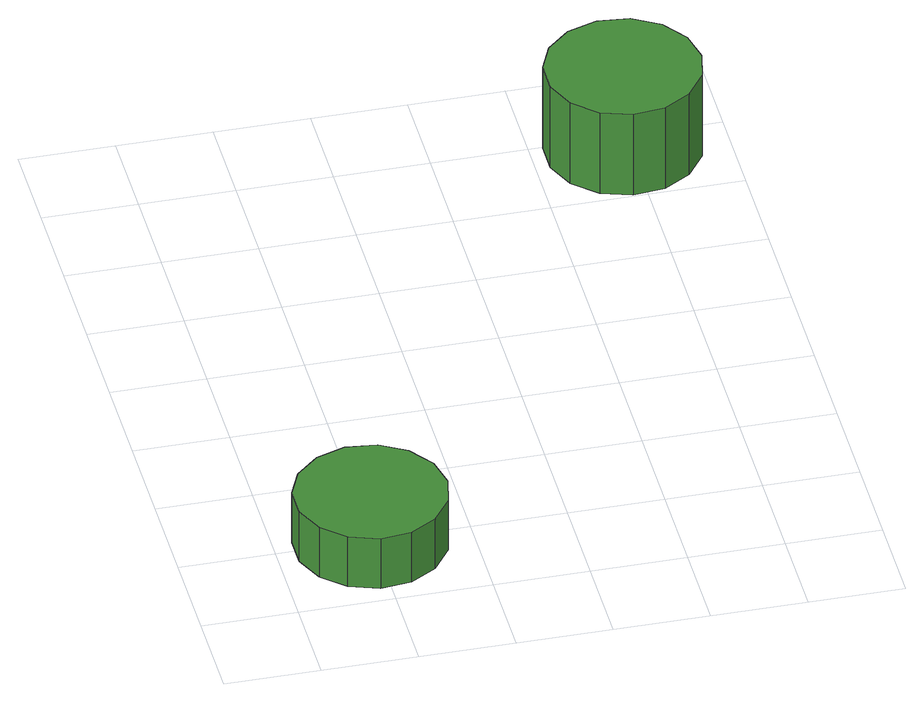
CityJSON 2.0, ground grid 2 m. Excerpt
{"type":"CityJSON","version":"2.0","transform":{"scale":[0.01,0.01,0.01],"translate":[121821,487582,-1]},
"CityObjects":{
"tree1":{"type":"SolitaryVegetationObject","attributes":{"function":"something"},"geometry":[{"type":"MultiSurface","lod":"1","boundaries":[[[0,1,2,3,4,5,6,7,8,9,10,11,12,13,14]],[[15,16,17,18,19,20,21,22,23,24,25,26,27,28,29]],[[0,29,28,1]],[[1,28,27,2]],[[2,27,26,3]],[[3,26,25,4]],[[4,25,24,5]],[[5,24,23,6]],[[6,23,22,7]],[[7,22,21,8]],[[8,21,20,9]],[[9,20,19,10]],[[10,19,18,11]],[[11,18,17,12]],[[12,17,16,13]],[[13,16,15,14]],[[14,15,29,0]]]}]},
"tree2":{"type":"SolitaryVegetationObject","attributes":{"function":"something"},"geometry":[{"type":"MultiSurface","lod":"1","boundaries":[[[30,31,32,33,34,35,36,37,38,39,40,41,42,43,44]],[[45,46,47,48,49,50,51,52,53,54,55,56,57,58,59]],[[30,59,58,31]],[[31,58,57,32]],[[32,57,56,33]],[[33,56,55,34]],[[34,55,54,35]],[[35,54,53,36]],[[36,53,52,37]],[[37,52,51,38]],[[38,51,50,39]],[[39,50,49,40]],[[40,49,48,41]],[[41,48,47,42]],[[42,47,46,43]],[[43,46,45,44]],[[44,45,59,30]]]}]}
},
"vertices":[
[353,198,182],[339,262,182],[300,315,182],[244,348,182],[178,355,182],[116,334,182],[67,290,182],[40,230,182],[40,165,182],[67,105,182],[116,61,182],[178,40,182],[244,47,182],[300,80,182],[339,133,182],[339,133,59],[300,80,59],[244,47,59],[178,40,59],[116,61,59],[67,105,59],[40,165,59],[40,230,59],[67,290,59],[116,334,59],[178,355,59],[244,348,59],[300,315,59],[339,262,59],[353,198,59],
[1147,1361,263],[1133,1426,263],[1094,1480,263],[1036,1514,263],[969,1521,263],[905,1500,263],[855,1455,263],[828,1394,263],[828,1327,263],[855,1266,263],[905,1221,263],[969,1200,263],[1036,1207,263],[1094,1241,263],[1133,1295,263],[1133,1295,62],[1094,1241,62],[1036,1207,62],[969,1200,62],[905,1221,62],[855,1266,62],[828,1327,62],[828,1394,62],[855,1455,62],[905,1500,62],[969,1521,62],[1036,1514,62],[1094,1480,62],[1133,1426,62],[1147,1361,62]
]}
